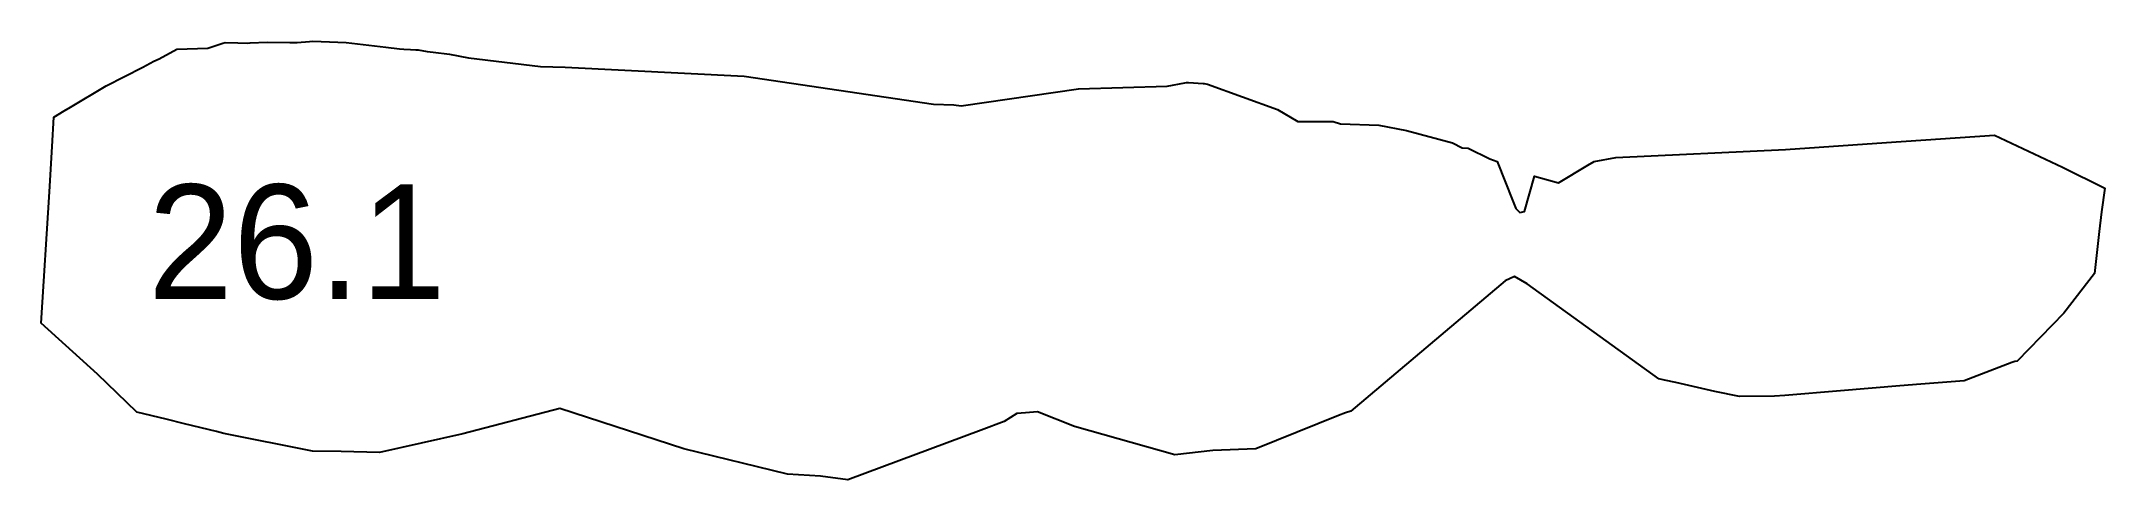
# Model space of a CAD drawing. Extents: x 66.6 to 156.7, y 17.6 to 36.8.
import ezdxf

# ---------------------------------------------------------------- set-up
doc = ezdxf.new("R2010")
doc.units = 0
doc.layers.get('0').update_dxf_attribs({"color": 255, "linetype": 'CONTINUOUS'})

msp = doc.modelspace()

# ---------------------------------------------------------------- linework, layer by layer
at = {"color": 1}
msp.add_lwpolyline([(105.58, 34.0125), (106.466, 33.9786), (106.793, 33.94), (111.913, 34.6733), (115.784, 34.7983), (116.56, 34.9357), (116.628, 34.9539), (116.715, 34.9632), (117.362, 34.916), (117.38, 34.9174), (117.404, 34.9129), (117.557, 34.8799), (120.603, 33.779), (121.495, 33.2458), (123.037, 33.2599), (123.357, 33.1572), (125.029, 33.1), (126.25, 32.8668), (128.255, 32.3271), (128.681, 32.1057), (128.937, 32.0948), (129.885, 31.6223), (130.201, 31.5085), (130.896, 29.7405), (131.011, 29.453), (131.193, 29.2709), (131.398, 29.3156), (131.838, 30.8644), (132.881, 30.5774), (134.16, 31.3482), (134.445, 31.5008), (135.38, 31.682), (142.789, 32.0321), (147.214, 32.331), (151.923, 32.6507), (154.894, 31.2539), (156.739, 30.3397), (156.604, 29.3125), (156.501, 28.4394), (156.285, 26.6097), (154.955, 24.8825), (152.919, 22.7849), (152.809, 22.7605), (152.677, 22.7242), (150.602, 21.9173), (148.705, 21.7783), (147.784, 21.7004), (145.2, 21.4835), (142.767, 21.2791), (142.322, 21.2467), (140.788, 21.2351), (139.712, 21.4548), (138.007, 21.8525), (137.509, 21.9452), (137.258, 22.0127), (131.516, 26.1519), (130.954, 26.4796), (130.55, 26.2831), (123.808, 20.5974), (123.575, 20.5165), (123.268, 20.4047), (119.666, 18.9513), (117.788, 18.8797), (116.124, 18.6844), (111.737, 19.9305), (110.13, 20.5634), (109.607, 20.5282), (109.22, 20.4963), (108.673, 20.1498), (107.659, 19.7667), (101.844, 17.5968), (100.646, 17.75), (99.2056, 17.8425), (94.6784, 18.9451), (89.2681, 20.7138), (85.029, 19.6048), (81.3806, 18.7922), (79.7147, 18.831), (78.4555, 18.8455), (74.5914, 19.6208), (74.2649, 19.7053), (72.8668, 20.0339), (72.0729, 20.2423), (70.7893, 20.5441), (69.0667, 22.2153), (66.6146, 24.4361), (66.9729, 30.1734), (67.0887, 32.1659), (67.1565, 33.4393), (67.611, 33.7153), (67.8886, 33.8756), (69.4463, 34.8125), (71.0514, 35.6325), (71.5327, 35.888), (71.7627, 35.9936), (72.5399, 36.4163), (73.8881, 36.4539), (74.5403, 36.6788), (74.6439, 36.7007), (75.2014, 36.6977), (75.6408, 36.677), (75.7396, 36.6978), (76.4743, 36.7156), (77.478, 36.7032), (77.7956, 36.6993), (78.3365, 36.7481), (78.4702, 36.7602), (79.9356, 36.7119), (81.6647, 36.5032), (82.2542, 36.432), (82.4474, 36.4189), (82.7427, 36.399), (82.9717, 36.385), (83.0815, 36.3782), (83.4736, 36.3185), (83.7366, 36.2784), (84.4468, 36.1895), (85.2758, 36.033), (88.4215, 35.6598), (89.4977, 35.6316), (97.3192, 35.2384)], close=True, dxfattribs=at)

# ---------------------------------------------------------------- texts
msp.add_text('26.1', height=5).set_placement((71.273, 25.5003))

doc.saveas('drawing.dxf')
